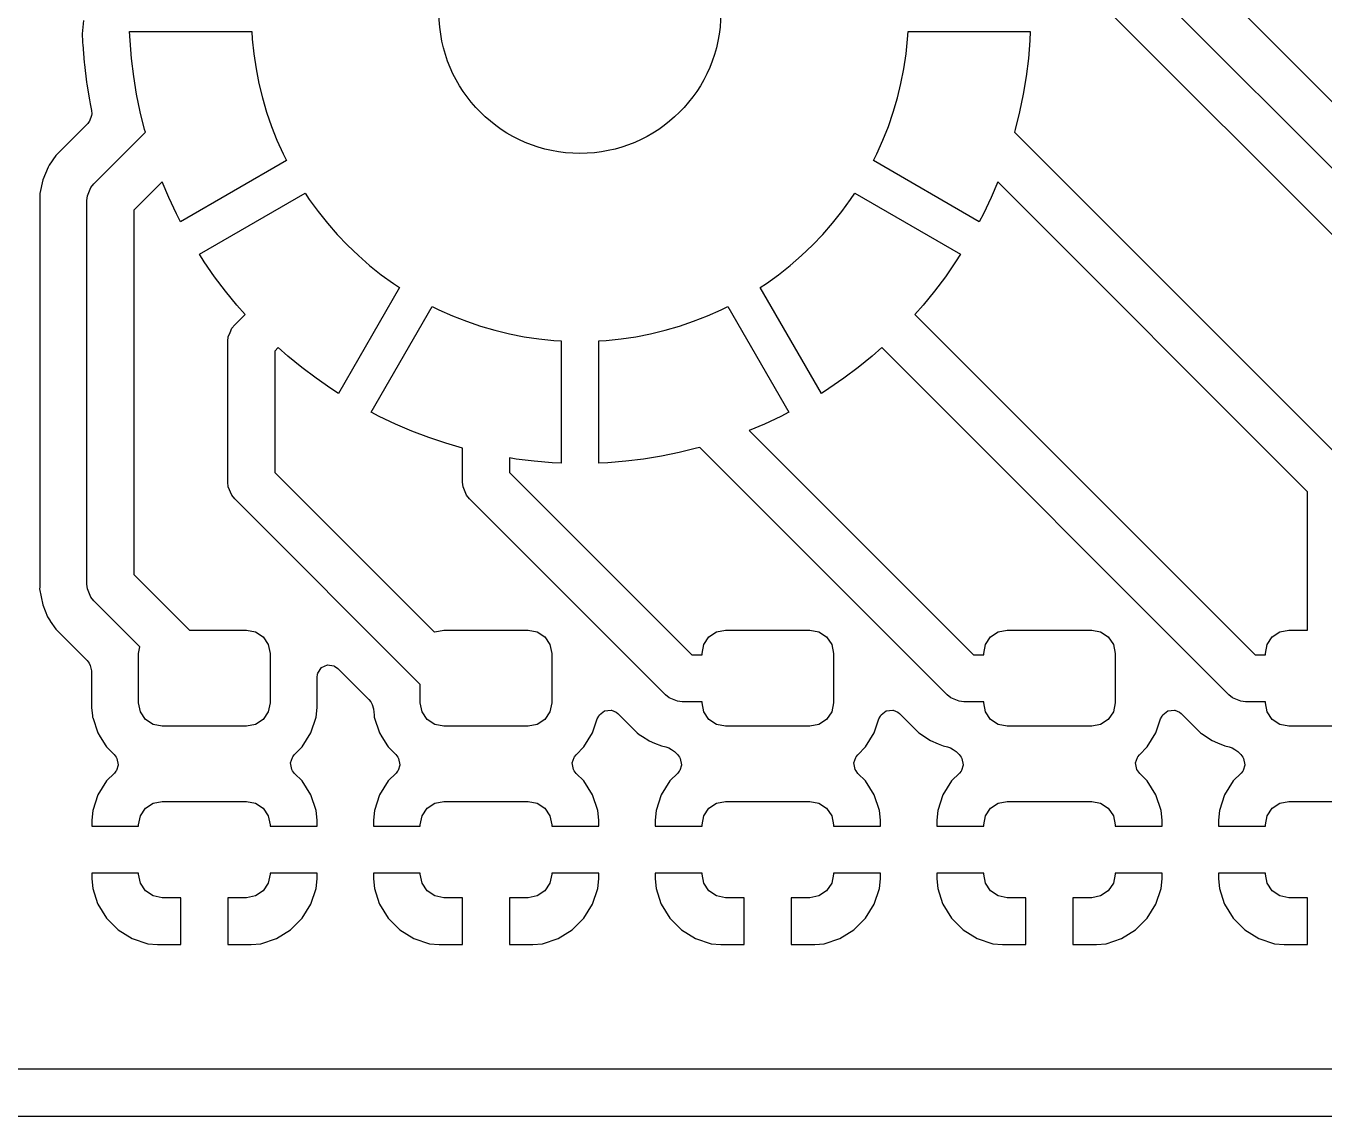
# Model space of a CAD drawing. Header units: millimetres. Extents: x 117.1 to 182.9, y -117.9 to -82.1.
# Drawn here: x 134.1 to 147.92, y -99.75 to -88.14 of the extents above; entities that cross this region are included whole.
import ezdxf

# ---------------------------------------------------------------- set-up
doc = ezdxf.new("R2010")
doc.units = ezdxf.units.MM
for name, color, linetype, lineweight, true_color in [('cut_in', 5, 'CONTINUOUS', 25, 0x0000ff), ('cut_out', 174, 'CONTINUOUS', 25, 0x000080), ('trace_in', 6, 'CONTINUOUS', 25, 0xff00ff), ('trace_out', 214, 'CONTINUOUS', 25, 0x800080)]:
    doc.layers.add(name, color=color, linetype=linetype, lineweight=lineweight, true_color=true_color)

msp = doc.modelspace()

# ---------------------------------------------------------------- linework, layer by layer
at = {"layer": 'cut_in'}
msp.add_circle((140, -88), 1.5, dxfattribs=at)
at = {"layer": 'cut_out'}
msp.add_arc((130, -85), 4.1, -149.9999989, 0, dxfattribs=at)
at = {"layer": 'trace_in', "linetype": 'CONTINUOUS'}
for p, q in [((135.3, -97.1625), (134.800001, -97.1625)), ((134.800001, -97.1625), (134.800001, -97.224995)), ((135.3, -97.175), (135.3, -97.1625)), ((135.31903, -97.270671), (135.3, -97.175)), ((136.7, -97.175), (136.68097, -97.270671)), ((137.2, -97.1625), (136.7, -97.1625)), ((136.7, -97.1625), (136.7, -97.175)), ((137.2, -97.224973), (137.2, -97.1625)), ((138.3, -97.1625), (137.800001, -97.1625)), ((137.800001, -97.1625), (137.800001, -97.224995)), ((138.3, -97.175), (138.3, -97.1625)), ((138.31903, -97.270671), (138.3, -97.175)), ((139.7, -97.175), (139.68097, -97.270671)), ((140.2, -97.1625), (139.7, -97.1625)), ((139.7, -97.1625), (139.7, -97.175)), ((140.2, -97.224973), (140.2, -97.1625)), ((141.3, -97.1625), (140.800001, -97.1625)), ((140.800001, -97.1625), (140.800001, -97.224995)), ((141.3, -97.175), (141.3, -97.1625)), ((141.31903, -97.270671), (141.3, -97.175)), ((142.7, -97.175), (142.68097, -97.270671)), ((143.2, -97.1625), (142.7, -97.1625)), ((142.7, -97.1625), (142.7, -97.175)), ((143.2, -97.224973), (143.2, -97.1625)), ((144.3, -97.1625), (143.800001, -97.1625)), ((143.800001, -97.1625), (143.800001, -97.224995)), ((144.3, -97.175), (144.3, -97.1625)), ((144.31903, -97.270671), (144.3, -97.175)), ((145.7, -97.175), (145.68097, -97.270671)), ((146.2, -97.1625), (145.7, -97.1625)), ((145.7, -97.1625), (145.7, -97.175)), ((146.2, -97.224973), (146.2, -97.1625)), ((147.3, -97.1625), (146.800001, -97.1625)), ((146.800001, -97.1625), (146.800001, -97.224995)), ((147.3, -97.175), (147.3, -97.1625)), ((147.31903, -97.270671), (147.3, -97.175)), ((134.800001, -97.224995), (134.810493, -97.327694)), ((135.373223, -97.351777), (135.31903, -97.270671)), ((136.68097, -97.270671), (136.626777, -97.351777)), ((137.189506, -97.32769), (137.199998, -97.224995)), ((137.199998, -97.224995), (137.199999, -97.224986)), ((137.199999, -97.224986), (137.2, -97.224973)), ((137.800001, -97.224995), (137.810493, -97.327694)), ((138.373223, -97.351777), (138.31903, -97.270671)), ((139.68097, -97.270671), (139.626777, -97.351777)), ((140.189506, -97.32769), (140.199998, -97.224995)), ((140.199998, -97.224995), (140.199999, -97.224986)), ((140.199999, -97.224986), (140.2, -97.224973)), ((140.800001, -97.224995), (140.810493, -97.327694)), ((141.373223, -97.351777), (141.31903, -97.270671)), ((142.68097, -97.270671), (142.626777, -97.351777)), ((143.189506, -97.32769), (143.199998, -97.224995)), ((143.199998, -97.224995), (143.199999, -97.224986)), ((143.199999, -97.224986), (143.2, -97.224973)), ((143.800001, -97.224995), (143.810493, -97.327694)), ((144.373223, -97.351777), (144.31903, -97.270671)), ((145.68097, -97.270671), (145.626777, -97.351777)), ((146.189506, -97.32769), (146.199998, -97.224995)), ((146.199998, -97.224995), (146.199999, -97.224986)), ((146.199999, -97.224986), (146.2, -97.224973)), ((146.800001, -97.224995), (146.810493, -97.327694)), ((147.373223, -97.351777), (147.31903, -97.270671)), ((134.810493, -97.327694), (134.810494, -97.327696)), ((134.810494, -97.327696), (134.862782, -97.485493)), ((135.454329, -97.40597), (135.373223, -97.351777)), ((135.55, -97.425), (135.454329, -97.40597)), ((135.75, -97.425), (135.55, -97.425)), ((135.75, -97.924998), (135.75, -97.425)), ((136.45, -97.425), (136.25, -97.425)), ((136.25, -97.425), (136.25, -97.924999)), ((136.545671, -97.40597), (136.45, -97.425)), ((136.626777, -97.351777), (136.545671, -97.40597)), ((137.134358, -97.494119), (137.189505, -97.327697)), ((137.189505, -97.327697), (137.189506, -97.32769)), ((137.810493, -97.327694), (137.810494, -97.327696)), ((137.810494, -97.327696), (137.862782, -97.485493)), ((138.454329, -97.40597), (138.373223, -97.351777)), ((138.55, -97.425), (138.454329, -97.40597)), ((138.75, -97.425), (138.55, -97.425)), ((138.75, -97.924998), (138.75, -97.425)), ((139.45, -97.425), (139.25, -97.425)), ((139.25, -97.425), (139.25, -97.924999)), ((139.545671, -97.40597), (139.45, -97.425)), ((139.626777, -97.351777), (139.545671, -97.40597)), ((140.134358, -97.494119), (140.189505, -97.327697)), ((140.189505, -97.327697), (140.189506, -97.32769)), ((140.810493, -97.327694), (140.810494, -97.327696)), ((140.810494, -97.327696), (140.862782, -97.485493)), ((141.454329, -97.40597), (141.373223, -97.351777)), ((141.55, -97.425), (141.454329, -97.40597)), ((141.75, -97.425), (141.55, -97.425)), ((141.75, -97.924998), (141.75, -97.425)), ((142.45, -97.425), (142.25, -97.425)), ((142.25, -97.425), (142.25, -97.924999)), ((142.545671, -97.40597), (142.45, -97.425)), ((142.626777, -97.351777), (142.545671, -97.40597)), ((143.134358, -97.494119), (143.189505, -97.327697)), ((143.189505, -97.327697), (143.189506, -97.32769)), ((143.810493, -97.327694), (143.810494, -97.327696)), ((143.810494, -97.327696), (143.862782, -97.485493)), ((144.454329, -97.40597), (144.373223, -97.351777)), ((144.55, -97.425), (144.454329, -97.40597)), ((144.75, -97.425), (144.55, -97.425)), ((144.75, -97.924998), (144.75, -97.425)), ((145.45, -97.425), (145.25, -97.425)), ((145.25, -97.425), (145.25, -97.924999)), ((145.545671, -97.40597), (145.45, -97.425)), ((145.626777, -97.351777), (145.545671, -97.40597)), ((146.134358, -97.494119), (146.189505, -97.327697)), ((146.189505, -97.327697), (146.189506, -97.32769)), ((146.810493, -97.327694), (146.810494, -97.327696)), ((146.810494, -97.327696), (146.862782, -97.485493)), ((147.454329, -97.40597), (147.373223, -97.351777)), ((147.55, -97.425), (147.454329, -97.40597)), ((147.75, -97.425), (147.55, -97.425)), ((147.75, -97.924998), (147.75, -97.425)), ((134.862782, -97.485493), (134.865641, -97.494119)), ((134.865641, -97.494119), (134.865643, -97.494124)), ((134.865643, -97.494124), (134.957684, -97.643345)), ((137.042315, -97.643345), (137.134356, -97.494124)), ((137.134356, -97.494124), (137.134358, -97.494119)), ((137.862782, -97.485493), (137.865641, -97.494119)), ((137.865641, -97.494119), (137.865643, -97.494124)), ((137.865643, -97.494124), (137.957684, -97.643345)), ((140.042315, -97.643345), (140.134356, -97.494124)), ((140.134356, -97.494124), (140.134358, -97.494119)), ((140.862782, -97.485493), (140.865641, -97.494119)), ((140.865641, -97.494119), (140.865643, -97.494124)), ((140.865643, -97.494124), (140.957684, -97.643345)), ((143.042315, -97.643345), (143.134356, -97.494124)), ((143.134356, -97.494124), (143.134358, -97.494119)), ((143.862782, -97.485493), (143.865641, -97.494119)), ((143.865641, -97.494119), (143.865643, -97.494124)), ((143.865643, -97.494124), (143.957684, -97.643345)), ((146.042315, -97.643345), (146.134356, -97.494124)), ((146.134356, -97.494124), (146.134358, -97.494119)), ((146.862782, -97.485493), (146.865641, -97.494119)), ((146.865641, -97.494119), (146.865643, -97.494124)), ((146.865643, -97.494124), (146.957684, -97.643345)), ((134.957684, -97.643345), (135.081654, -97.767315)), ((136.918345, -97.767315), (137.042315, -97.643345)), ((137.957684, -97.643345), (138.081654, -97.767315)), ((139.918345, -97.767315), (140.042315, -97.643345)), ((140.957684, -97.643345), (141.081654, -97.767315)), ((142.918345, -97.767315), (143.042315, -97.643345)), ((143.957684, -97.643345), (144.081654, -97.767315)), ((145.918345, -97.767315), (146.042315, -97.643345)), ((146.957684, -97.643345), (147.081654, -97.767315)), ((135.081654, -97.767315), (135.230875, -97.859356)), ((135.230875, -97.859356), (135.23088, -97.859358)), ((135.23088, -97.859358), (135.397299, -97.914504)), ((136.602697, -97.914505), (136.769119, -97.859358)), ((136.769119, -97.859358), (136.769124, -97.859356)), ((136.769124, -97.859356), (136.918345, -97.767315)), ((138.081654, -97.767315), (138.230875, -97.859356)), ((138.230875, -97.859356), (138.23088, -97.859358)), ((138.23088, -97.859358), (138.397299, -97.914504)), ((139.602697, -97.914505), (139.769119, -97.859358)), ((139.769119, -97.859358), (139.769124, -97.859356)), ((139.769124, -97.859356), (139.918345, -97.767315)), ((141.081654, -97.767315), (141.230875, -97.859356)), ((141.230875, -97.859356), (141.23088, -97.859358)), ((141.23088, -97.859358), (141.397299, -97.914504)), ((142.602697, -97.914505), (142.769119, -97.859358)), ((142.769119, -97.859358), (142.769124, -97.859356)), ((142.769124, -97.859356), (142.918345, -97.767315)), ((144.081654, -97.767315), (144.230875, -97.859356)), ((144.230875, -97.859356), (144.23088, -97.859358)), ((144.23088, -97.859358), (144.397299, -97.914504)), ((145.602697, -97.914505), (145.769119, -97.859358)), ((145.769119, -97.859358), (145.769124, -97.859356)), ((145.769124, -97.859356), (145.918345, -97.767315)), ((147.081654, -97.767315), (147.230875, -97.859356)), ((147.230875, -97.859356), (147.23088, -97.859358)), ((147.23088, -97.859358), (147.397299, -97.914504)), ((135.397299, -97.914504), (135.3973, -97.914504)), ((135.3973, -97.914504), (135.397302, -97.914505)), ((135.397302, -97.914505), (135.397309, -97.914506)), ((135.397309, -97.914506), (135.500019, -97.924999)), ((135.500019, -97.924999), (135.749999, -97.924999)), ((135.749999, -97.924999), (135.75, -97.924998)), ((136.25, -97.924999), (136.49996, -97.924999)), ((136.49996, -97.924999), (136.499972, -97.924999)), ((136.499972, -97.924999), (136.499986, -97.924998)), ((136.499986, -97.924998), (136.602697, -97.914505)), ((138.397299, -97.914504), (138.3973, -97.914504)), ((138.3973, -97.914504), (138.397302, -97.914505)), ((138.397302, -97.914505), (138.397309, -97.914506)), ((138.397309, -97.914506), (138.500019, -97.924999)), ((138.500019, -97.924999), (138.749999, -97.924999)), ((138.749999, -97.924999), (138.75, -97.924998)), ((139.25, -97.924999), (139.49996, -97.924999)), ((139.49996, -97.924999), (139.499972, -97.924999)), ((139.499972, -97.924999), (139.499986, -97.924998)), ((139.499986, -97.924998), (139.602697, -97.914505)), ((141.397299, -97.914504), (141.3973, -97.914504)), ((141.3973, -97.914504), (141.397302, -97.914505)), ((141.397302, -97.914505), (141.397309, -97.914506)), ((141.397309, -97.914506), (141.500019, -97.924999)), ((141.500019, -97.924999), (141.749999, -97.924999)), ((141.749999, -97.924999), (141.75, -97.924998)), ((142.25, -97.924999), (142.49996, -97.924999)), ((142.49996, -97.924999), (142.499972, -97.924999)), ((142.499972, -97.924999), (142.499986, -97.924998)), ((142.499986, -97.924998), (142.602697, -97.914505)), ((144.397299, -97.914504), (144.3973, -97.914504)), ((144.3973, -97.914504), (144.397302, -97.914505)), ((144.397302, -97.914505), (144.397309, -97.914506)), ((144.397309, -97.914506), (144.500019, -97.924999)), ((144.500019, -97.924999), (144.749999, -97.924999)), ((144.749999, -97.924999), (144.75, -97.924998)), ((145.25, -97.924999), (145.49996, -97.924999)), ((145.49996, -97.924999), (145.499972, -97.924999)), ((145.499972, -97.924999), (145.499986, -97.924998)), ((145.499986, -97.924998), (145.602697, -97.914505)), ((147.397299, -97.914504), (147.3973, -97.914504)), ((147.3973, -97.914504), (147.397302, -97.914505)), ((147.397302, -97.914505), (147.397309, -97.914506)), ((147.397309, -97.914506), (147.500019, -97.924999)), ((147.500019, -97.924999), (147.749999, -97.924999)), ((147.749999, -97.924999), (147.75, -97.924998))]:
    msp.add_line(p, q, dxfattribs=at)
at = {"layer": 'trace_out', "linetype": 'CONTINUOUS'}
for p, q in [((148.513039, -89.451671), (144.818834, -85.757466)), ((144.370757, -86.017203), (149.176777, -90.823223)), ((148.75, -91.103554), (144.706275, -87.059829)), ((134.713055, -88.082097), (134.69921, -88.225298)), ((135.208625, -88.297802), (135.204168, -88.201848)), ((135.204168, -88.201848), (136.505719, -88.201848)), ((136.505719, -88.201848), (136.510718, -88.281272)), ((143.489301, -88.281273), (143.494281, -88.201848)), ((143.494281, -88.201848), (144.795832, -88.201848)), ((144.795832, -88.201848), (144.791355, -88.297801)), ((134.69921, -88.225298), (134.69921, -88.225299)), ((134.69921, -88.225299), (134.703243, -88.312109)), ((134.703243, -88.312109), (134.703666, -88.321222)), ((134.703666, -88.321222), (134.703919, -88.325154)), ((134.703919, -88.325154), (134.704814, -88.339093)), ((134.704814, -88.339093), (134.72049, -88.530524)), ((135.224305, -88.489273), (135.208625, -88.297802)), ((136.510718, -88.281272), (136.527029, -88.439593)), ((143.47299, -88.439596), (143.489301, -88.281273)), ((144.791355, -88.297801), (144.775674, -88.489271)), ((136.527029, -88.439593), (136.550519, -88.59701)), ((143.449499, -88.597013), (143.47299, -88.439596)), ((134.72049, -88.530524), (134.722545, -88.550663)), ((134.722545, -88.550663), (134.745873, -88.741347)), ((135.247634, -88.679964), (135.224305, -88.489273)), ((136.550519, -88.59701), (136.581141, -88.753196)), ((143.418877, -88.7532), (143.449499, -88.597013)), ((144.775674, -88.489271), (144.752346, -88.679961)), ((134.745873, -88.741347), (134.74873, -88.761371)), ((135.278573, -88.869569), (135.247634, -88.679964)), ((136.581141, -88.753196), (136.618831, -88.907828)), ((143.381187, -88.907833), (143.418877, -88.7532)), ((144.752346, -88.679961), (144.721406, -88.869565)), ((134.74873, -88.761371), (134.775828, -88.927427)), ((135.317075, -89.057783), (135.278573, -88.869569)), ((144.721406, -88.869565), (144.682905, -89.057779)), ((134.775828, -88.927427), (134.779671, -88.950981)), ((134.779671, -88.950981), (134.783285, -88.970643)), ((134.783285, -88.970643), (134.783349, -88.970988)), ((134.783349, -88.970988), (134.797703, -89.041155)), ((136.618831, -88.907828), (136.663511, -89.060588)), ((143.336507, -89.060594), (143.381187, -88.907833)), ((134.77454, -89.160308), (134.75832, -89.180309)), ((134.778378, -89.154416), (134.77454, -89.160308)), ((134.798041, -89.097119), (134.778378, -89.154416)), ((134.797703, -89.041155), (134.799783, -89.076389)), ((134.799783, -89.076389), (134.798041, -89.097119)), ((135.363076, -89.244307), (135.317075, -89.057783)), ((136.663511, -89.060588), (136.715088, -89.211158)), ((143.284929, -89.211165), (143.336507, -89.060594)), ((144.682905, -89.057779), (144.636905, -89.244302)), ((134.75832, -89.180309), (134.41705, -89.521581)), ((134.823223, -89.823223), (135.371846, -89.2746)), ((135.371846, -89.2746), (135.363076, -89.244307)), ((136.715088, -89.211158), (136.773457, -89.359229)), ((143.22656, -89.359236), (143.284929, -89.211165)), ((144.636905, -89.244302), (144.628137, -89.274583)), ((144.628137, -89.274583), (148.176777, -92.823223)), ((136.773457, -89.359229), (136.838496, -89.504493)), ((143.161521, -89.504501), (143.22656, -89.359236)), ((134.417046, -89.521584), (134.347594, -89.625526)), ((134.41705, -89.521581), (134.417046, -89.521584)), ((136.873864, -89.575783), (135.746688, -90.226559)), ((136.838496, -89.504493), (136.873864, -89.575783)), ((143.126136, -89.575783), (143.161521, -89.504501)), ((144.253312, -90.226559), (143.126136, -89.575783)), ((134.334913, -89.644507), (134.278347, -89.781072)), ((134.347529, -89.625627), (134.334913, -89.644507)), ((134.347594, -89.625526), (134.347529, -89.625627)), ((134.278338, -89.781098), (134.2495, -89.926076)), ((134.278341, -89.781087), (134.278338, -89.781098)), ((134.278347, -89.781072), (134.278341, -89.781087)), ((134.792137, -89.861102), (134.823223, -89.823223)), ((135.550504, -89.803048), (135.25, -90.103553)), ((135.620428, -89.967566), (135.550504, -89.803048)), ((144.449479, -89.803033), (144.379554, -89.967558)), ((147.75, -93.103554), (144.449479, -89.803033)), ((134.2495, -89.926076), (134.2495, -94.117051)), ((134.75, -90), (134.754804, -89.951227)), ((134.754804, -89.951227), (134.792133, -89.861107)), ((134.792133, -89.861107), (134.792137, -89.861102)), ((135.702587, -90.141224), (135.620428, -89.967566)), ((135.946688, -90.572969), (137.073864, -89.922194)), ((137.073864, -89.922194), (137.117904, -89.988479)), ((137.117904, -89.988479), (137.211187, -90.117437)), ((142.788801, -90.117428), (142.882084, -89.988471)), ((142.882084, -89.988471), (142.926136, -89.922194)), ((142.926136, -89.922194), (144.053312, -90.572969)), ((144.379554, -89.967558), (144.297395, -90.141214)), ((134.75, -94.0875), (134.75, -90)), ((135.25, -90.103553), (135.25, -93.983946)), ((137.211187, -90.117437), (137.310236, -90.242022)), ((142.689753, -90.242012), (142.788801, -90.117428)), ((135.746688, -90.226559), (135.702587, -90.141224)), ((137.310236, -90.242022), (137.414846, -90.361975)), ((142.585143, -90.361965), (142.689753, -90.242012)), ((144.297395, -90.141214), (144.253312, -90.226559)), ((137.414846, -90.361975), (137.5248, -90.477049)), ((142.475189, -90.477038), (142.585143, -90.361965)), ((137.5248, -90.477049), (137.639872, -90.587006)), ((142.360118, -90.586995), (142.475189, -90.477038)), ((135.998554, -90.65382), (135.946688, -90.572969)), ((136.107866, -90.8118), (135.998554, -90.65382)), ((137.639872, -90.587006), (137.759823, -90.691618)), ((142.240167, -90.691606), (142.360118, -90.586995)), ((144.001459, -90.653829), (143.892147, -90.81181)), ((144.053312, -90.572969), (144.001459, -90.653829)), ((136.223411, -90.965281), (136.107866, -90.8118)), ((137.759823, -90.691618), (137.884405, -90.790669)), ((137.884405, -90.790669), (138.013362, -90.883955)), ((141.98663, -90.883943), (142.115586, -90.790658)), ((142.115586, -90.790658), (142.240167, -90.691606)), ((143.892147, -90.81181), (143.776602, -90.965291)), ((136.345005, -91.114015), (136.223411, -90.965281)), ((138.079654, -90.927984), (137.428879, -92.05516)), ((138.013362, -90.883955), (138.079654, -90.927984)), ((141.920346, -90.927984), (141.98663, -90.883943)), ((142.571121, -92.05516), (141.920346, -90.927984)), ((143.776602, -90.965291), (143.655008, -91.114025)), ((136.323224, -91.323222), (136.433084, -91.213361)), ((136.433084, -91.213361), (136.345005, -91.114015)), ((137.775289, -92.25516), (138.426065, -91.127984)), ((138.426065, -91.127984), (138.497347, -91.163367)), ((138.497347, -91.163367), (138.642613, -91.228404)), ((138.642613, -91.228404), (138.790685, -91.28677)), ((141.209317, -91.286775), (141.357389, -91.228409)), ((141.357389, -91.228409), (141.502655, -91.163372)), ((141.502655, -91.163372), (141.573935, -91.127984)), ((141.573935, -91.127984), (142.224711, -92.25516)), ((143.655008, -91.114025), (143.566927, -91.213373)), ((143.566927, -91.213373), (147.191053, -94.8375)), ((136.273586, -91.405885), (136.292134, -91.361107)), ((136.292134, -91.361107), (136.292179, -91.361051)), ((136.292179, -91.361051), (136.292194, -91.361017)), ((136.292194, -91.361017), (136.29227, -91.36094)), ((136.29227, -91.36094), (136.323224, -91.323222)), ((138.790685, -91.28677), (138.941256, -91.338345)), ((138.941256, -91.338345), (139.094017, -91.383023)), ((140.905985, -91.383028), (141.058745, -91.33835)), ((141.058745, -91.33835), (141.209317, -91.286775)), ((136.25, -91.502227), (136.250001, -91.499892)), ((136.250005, -91.50228), (136.25, -91.502227)), ((136.25, -91.502334), (136.250005, -91.50228)), ((136.25, -93), (136.25, -91.502334)), ((136.250001, -91.499892), (136.254805, -91.451329)), ((136.254805, -91.451227), (136.254818, -91.451193)), ((136.254805, -91.451329), (136.254805, -91.451227)), ((136.254818, -91.451193), (136.254826, -91.451121)), ((136.254826, -91.451121), (136.273586, -91.405885)), ((139.094017, -91.383023), (139.24865, -91.42071)), ((139.24865, -91.42071), (139.404837, -91.451329)), ((139.404837, -91.451329), (139.562254, -91.474818)), ((139.562254, -91.474818), (139.720576, -91.491126)), ((139.720576, -91.491126), (139.8, -91.496129)), ((139.8, -91.496129), (139.8, -92.79768)), ((140.2, -91.496129), (140.279424, -91.491131)), ((140.2, -92.79768), (140.2, -91.496129)), ((140.279424, -91.491131), (140.437747, -91.474823)), ((140.437747, -91.474823), (140.595164, -91.451335)), ((140.595164, -91.451335), (140.751351, -91.420715)), ((140.751351, -91.420715), (140.905985, -91.383028)), ((136.786524, -91.567029), (136.75, -91.603553)), ((136.75, -91.603553), (136.75, -92.896446)), ((136.88783, -91.656849), (136.786524, -91.567029)), ((137.036563, -91.778445), (136.88783, -91.656849)), ((143.11218, -91.656861), (142.963447, -91.778457)), ((143.213486, -91.56704), (143.11218, -91.656861)), ((146.910724, -95.264277), (143.213486, -91.56704)), ((137.190041, -91.893992), (137.036563, -91.778445)), ((142.963447, -91.778457), (142.809968, -91.894005)), ((137.34802, -92.003306), (137.190041, -91.893992)), ((142.809968, -91.894005), (142.651989, -92.00332)), ((137.428879, -92.05516), (137.34802, -92.003306)), ((142.651989, -92.00332), (142.571121, -92.05516)), ((137.860622, -92.299265), (137.775289, -92.25516)), ((138.034281, -92.381422), (137.860622, -92.299265)), ((142.139375, -92.29926), (141.965717, -92.381417)), ((142.224711, -92.25516), (142.139375, -92.29926)), ((138.211087, -92.456565), (138.034281, -92.381422)), ((138.390759, -92.524574), (138.211087, -92.456565)), ((141.965717, -92.381417), (141.80379, -92.450236)), ((141.80379, -92.450236), (144.191053, -94.8375)), ((138.573008, -92.585339), (138.390759, -92.524574)), ((138.75, -92.63658), (138.573008, -92.585339)), ((138.75, -93), (138.75, -92.63658)), ((139.321885, -92.754199), (139.25, -92.742469)), ((139.25, -92.742469), (139.25, -92.896446)), ((139.512576, -92.777526), (139.321885, -92.754199)), ((140.678114, -92.754194), (140.487424, -92.77752)), ((140.867718, -92.723256), (140.678114, -92.754194)), ((141.055933, -92.684757), (140.867718, -92.723256)), ((141.242457, -92.638759), (141.055933, -92.684757)), ((141.275607, -92.629161), (141.242457, -92.638759)), ((143.910723, -95.264276), (141.275607, -92.629161)), ((136.75, -92.896446), (138.450285, -94.596731)), ((139.25, -92.896446), (141.191054, -94.8375)), ((139.704047, -92.793204), (139.512576, -92.777526)), ((139.8, -92.79768), (139.704047, -92.793204)), ((140.295953, -92.793198), (140.2, -92.79768)), ((140.487424, -92.77752), (140.295953, -92.793198)), ((136.254804, -93.048773), (136.25, -93)), ((138.754804, -93.048773), (138.75, -93)), ((136.292133, -93.138893), (136.254804, -93.048773)), ((136.292137, -93.138897), (136.292133, -93.138893)), ((136.323223, -93.176777), (136.292137, -93.138897)), ((138.3, -95.153554), (136.323223, -93.176777)), ((138.792133, -93.138893), (138.754804, -93.048773)), ((138.792137, -93.138897), (138.792133, -93.138893)), ((138.823223, -93.176777), (138.792137, -93.138897)), ((140.910723, -95.264277), (138.823223, -93.176777)), ((147.75, -94.575), (147.75, -93.103554)), ((135.25, -93.983946), (135.841053, -94.575)), ((134.2495, -94.117051), (134.244237, -94.134971)), ((134.244237, -94.134971), (134.278337, -94.306395)), ((134.754804, -94.136273), (134.75, -94.0875)), ((134.792133, -94.226393), (134.754804, -94.136273)), ((134.792137, -94.226397), (134.792133, -94.226393)), ((134.823223, -94.264277), (134.792137, -94.226397)), ((135.313927, -94.754981), (134.823223, -94.264277)), ((134.278337, -94.306395), (134.278338, -94.306401)), ((134.278338, -94.306401), (134.278345, -94.306422)), ((134.278345, -94.306422), (134.330577, -94.432524)), ((134.330577, -94.432524), (134.33058, -94.43253)), ((134.33058, -94.43253), (134.334915, -94.442994)), ((134.334915, -94.442994), (134.3358, -94.444317)), ((134.3358, -94.444317), (134.335806, -94.444337)), ((134.335806, -94.444337), (134.335811, -94.444334)), ((134.335811, -94.444334), (134.358583, -94.478416)), ((134.358583, -94.478416), (134.358976, -94.479005)), ((134.358976, -94.479005), (134.35899, -94.479027)), ((134.35899, -94.479027), (134.417047, -94.565915)), ((134.417047, -94.565915), (134.417049, -94.565918)), ((134.417049, -94.565918), (134.417052, -94.565921)), ((134.417052, -94.565921), (134.750573, -94.899441)), ((135.841053, -94.575), (136.45, -94.575)), ((136.45, -94.575), (136.545671, -94.59403)), ((136.545671, -94.59403), (136.626777, -94.648223)), ((136.626777, -94.648223), (136.68097, -94.729329)), ((138.450285, -94.596731), (138.454329, -94.59403)), ((138.454329, -94.59403), (138.55, -94.575)), ((138.55, -94.575), (139.45, -94.575)), ((139.45, -94.575), (139.545671, -94.59403)), ((139.545671, -94.59403), (139.626777, -94.648223)), ((139.626777, -94.648223), (139.68097, -94.729329)), ((141.31903, -94.729329), (141.373223, -94.648223)), ((141.373223, -94.648223), (141.454329, -94.59403)), ((141.454329, -94.59403), (141.55, -94.575)), ((141.55, -94.575), (142.45, -94.575)), ((142.45, -94.575), (142.545671, -94.59403)), ((142.545671, -94.59403), (142.626777, -94.648223)), ((142.626777, -94.648223), (142.68097, -94.729329)), ((144.31903, -94.729329), (144.373223, -94.648223)), ((144.373223, -94.648223), (144.454329, -94.59403)), ((144.454329, -94.59403), (144.55, -94.575)), ((144.55, -94.575), (145.45, -94.575)), ((145.45, -94.575), (145.545671, -94.59403)), ((145.545671, -94.59403), (145.626777, -94.648223)), ((145.626777, -94.648223), (145.68097, -94.729329)), ((147.31903, -94.729329), (147.373223, -94.648223)), ((147.373223, -94.648223), (147.454329, -94.59403)), ((147.454329, -94.59403), (147.55, -94.575)), ((147.55, -94.575), (147.75, -94.575)), ((135.3, -94.825), (135.313927, -94.754981)), ((135.3, -95.35), (135.3, -94.825)), ((136.68097, -94.729329), (136.7, -94.825)), ((136.7, -94.825), (136.7, -95.35)), ((139.68097, -94.729329), (139.7, -94.825)), ((139.7, -94.825), (139.7, -95.35)), ((141.191054, -94.8375), (141.3, -94.8375)), ((141.3, -94.825), (141.31903, -94.729329)), ((141.3, -94.8375), (141.3, -94.825)), ((142.68097, -94.729329), (142.7, -94.825)), ((142.7, -94.825), (142.7, -95.35)), ((144.191053, -94.8375), (144.3, -94.8375)), ((144.3, -94.825), (144.31903, -94.729329)), ((144.3, -94.8375), (144.3, -94.825)), ((145.68097, -94.729329), (145.7, -94.825)), ((145.7, -94.825), (145.7, -95.35)), ((147.191053, -94.8375), (147.3, -94.8375)), ((147.3, -94.825), (147.31903, -94.729329)), ((147.3, -94.8375), (147.3, -94.825)), ((134.750573, -94.899441), (134.771722, -94.927692)), ((134.771722, -94.927692), (134.78433, -94.95078)), ((134.78433, -94.95078), (134.7995, -95.01021)), ((137.208706, -95.033275), (137.246475, -94.974498)), ((137.246475, -94.974498), (137.310028, -94.945468)), ((137.310028, -94.945468), (137.379186, -94.955406)), ((137.379186, -94.955406), (137.386179, -94.9586)), ((137.386179, -94.9586), (137.422343, -94.983711)), ((134.7995, -95.01021), (134.7995, -95.400001)), ((137.200499, -95.079054), (137.205519, -95.044129)), ((137.2005, -95.400009), (137.200499, -95.079054)), ((137.205519, -95.044129), (137.208706, -95.033275)), ((137.422343, -94.983711), (137.751245, -95.312613)), ((138.3, -95.35), (138.3, -95.153554)), ((135.31903, -95.445671), (135.3, -95.35)), ((136.7, -95.35), (136.68097, -95.445671)), ((137.751245, -95.312613), (137.772395, -95.340866)), ((137.772395, -95.340866), (137.78632, -95.366367)), ((137.78632, -95.366367), (137.800847, -95.413193)), ((138.31903, -95.445671), (138.3, -95.35)), ((139.7, -95.35), (139.68097, -95.445671)), ((140.948608, -95.295368), (140.910723, -95.264277)), ((140.984098, -95.310068), (140.948608, -95.295368)), ((141.038727, -95.332696), (140.984098, -95.310068)), ((141.0875, -95.3375), (141.038727, -95.332696)), ((141.3, -95.3375), (141.0875, -95.3375)), ((141.3, -95.35), (141.3, -95.3375)), ((141.31903, -95.445671), (141.3, -95.35)), ((142.7, -95.35), (142.68097, -95.445671)), ((143.948602, -95.295362), (143.910723, -95.264276)), ((143.948607, -95.295367), (143.948602, -95.295362)), ((144.038727, -95.332696), (143.948607, -95.295367)), ((144.0875, -95.3375), (144.038727, -95.332696)), ((144.3, -95.3375), (144.0875, -95.3375)), ((144.3, -95.35), (144.3, -95.3375)), ((144.31903, -95.445671), (144.3, -95.35)), ((145.7, -95.35), (145.68097, -95.445671)), ((146.948608, -95.295368), (146.910724, -95.264277)), ((147.038728, -95.332697), (146.948608, -95.295368)), ((147.038737, -95.332697), (147.038728, -95.332697)), ((147.0875, -95.3375), (147.038737, -95.332697)), ((147.3, -95.3375), (147.0875, -95.3375)), ((147.3, -95.35), (147.3, -95.3375)), ((147.31903, -95.445671), (147.3, -95.35)), ((134.7995, -95.400001), (134.7995, -95.400009)), ((134.7995, -95.400009), (134.799503, -95.400045)), ((134.799503, -95.400045), (134.808529, -95.488397)), ((134.808529, -95.488397), (134.81, -95.502796)), ((134.81, -95.502796), (134.810001, -95.502799)), ((134.810001, -95.502799), (134.810655, -95.504773)), ((134.810655, -95.504773), (134.865182, -95.669322)), ((135.373223, -95.526777), (135.31903, -95.445671)), ((135.454329, -95.58097), (135.373223, -95.526777)), ((136.626777, -95.526777), (136.545671, -95.58097)), ((136.68097, -95.445671), (136.626777, -95.526777)), ((137.134814, -95.669334), (137.189999, -95.502797)), ((137.189999, -95.502797), (137.2005, -95.400009)), ((137.800847, -95.413193), (137.804536, -95.449299)), ((137.804536, -95.449299), (137.807539, -95.478702)), ((137.807539, -95.478702), (137.809359, -95.496512)), ((137.809359, -95.496512), (137.80953, -95.499882)), ((137.80953, -95.499882), (137.810001, -95.502801)), ((137.810001, -95.502801), (137.865182, -95.669322)), ((138.373223, -95.526777), (138.31903, -95.445671)), ((138.454329, -95.58097), (138.373223, -95.526777)), ((139.626777, -95.526777), (139.545671, -95.58097)), ((139.68097, -95.445671), (139.626777, -95.526777)), ((140.134814, -95.669334), (140.183736, -95.521694)), ((140.183736, -95.521694), (140.199489, -95.490119)), ((140.199489, -95.490119), (140.207393, -95.478703)), ((140.207393, -95.478703), (140.261738, -95.434793)), ((140.261738, -95.434793), (140.331198, -95.427234)), ((140.331198, -95.427234), (140.3312, -95.427234)), ((140.3312, -95.427234), (140.334674, -95.427856)), ((140.334674, -95.427856), (140.38529, -95.4493)), ((140.38529, -95.4493), (140.386613, -95.450253)), ((140.386613, -95.450253), (140.401817, -95.463185)), ((140.401817, -95.463185), (140.609086, -95.670454)), ((141.373223, -95.526777), (141.31903, -95.445671)), ((141.454329, -95.58097), (141.373223, -95.526777)), ((142.626777, -95.526777), (142.545671, -95.58097)), ((142.68097, -95.445671), (142.626777, -95.526777)), ((143.134814, -95.669334), (143.183737, -95.521691)), ((143.183737, -95.521691), (143.199491, -95.490114)), ((143.199491, -95.490114), (143.207393, -95.478701)), ((143.207393, -95.478701), (143.26174, -95.434791)), ((143.26174, -95.434791), (143.331194, -95.427232)), ((143.331194, -95.427232), (143.334668, -95.427854)), ((143.334668, -95.427854), (143.38529, -95.449299)), ((143.38529, -95.449299), (143.386613, -95.450252)), ((143.386613, -95.450252), (143.401818, -95.463185)), ((143.401818, -95.463185), (143.504548, -95.565915)), ((144.373223, -95.526777), (144.31903, -95.445671)), ((144.454329, -95.58097), (144.373223, -95.526777)), ((145.626777, -95.526777), (145.545671, -95.58097)), ((145.68097, -95.445671), (145.626777, -95.526777)), ((146.134814, -95.669334), (146.183737, -95.521691)), ((146.183737, -95.521691), (146.199491, -95.490114)), ((146.199491, -95.490114), (146.207393, -95.478701)), ((146.207393, -95.478701), (146.26174, -95.434791)), ((146.26174, -95.434791), (146.331194, -95.427232)), ((146.331194, -95.427232), (146.334668, -95.427854)), ((146.334668, -95.427854), (146.38529, -95.449299)), ((146.38529, -95.449299), (146.386613, -95.450252)), ((146.386613, -95.450252), (146.401817, -95.463184)), ((146.401817, -95.463184), (146.609081, -95.670449)), ((147.373223, -95.526777), (147.31903, -95.445671)), ((147.454329, -95.58097), (147.373223, -95.526777)), ((135.55, -95.6), (135.454329, -95.58097)), ((136.45, -95.6), (135.55, -95.6)), ((136.545671, -95.58097), (136.45, -95.6)), ((138.55, -95.6), (138.454329, -95.58097)), ((139.45, -95.6), (138.55, -95.6)), ((139.545671, -95.58097), (139.45, -95.6)), ((141.55, -95.6), (141.454329, -95.58097)), ((142.45, -95.6), (141.55, -95.6)), ((142.545671, -95.58097), (142.45, -95.6)), ((143.504548, -95.565915), (143.504549, -95.565916)), ((143.504549, -95.565916), (143.580746, -95.642113)), ((143.580746, -95.642113), (143.607955, -95.669322)), ((144.55, -95.6), (144.454329, -95.58097)), ((145.45, -95.6), (144.55, -95.6)), ((145.545671, -95.58097), (145.45, -95.6)), ((147.55, -95.6), (147.454329, -95.58097)), ((148.45, -95.6), (147.55, -95.6)), ((134.865182, -95.669322), (134.865185, -95.669333)), ((134.865185, -95.669333), (134.865877, -95.670455)), ((134.865877, -95.670455), (134.891811, -95.7125)), ((134.891811, -95.7125), (134.95143, -95.809159)), ((137.042712, -95.818656), (137.134814, -95.669334)), ((137.865182, -95.669322), (137.865185, -95.669333)), ((137.865185, -95.669333), (137.865877, -95.670455)), ((137.865877, -95.670455), (137.891811, -95.7125)), ((137.891811, -95.7125), (137.95143, -95.809159)), ((140.042712, -95.818656), (140.134814, -95.669334)), ((140.609086, -95.670454), (140.632107, -95.685835)), ((140.632107, -95.685835), (140.666642, -95.70891)), ((140.666642, -95.70891), (140.732005, -95.752584)), ((140.732005, -95.752584), (140.733026, -95.753266)), ((140.733026, -95.753266), (140.737618, -95.754909)), ((140.737618, -95.754909), (140.793488, -95.778051)), ((140.793488, -95.778051), (140.868587, -95.809158)), ((143.042712, -95.818656), (143.134814, -95.669334)), ((143.607955, -95.669322), (143.609087, -95.670454)), ((143.609087, -95.670454), (143.609089, -95.670455)), ((143.609089, -95.670455), (143.731981, -95.752569)), ((143.731981, -95.752569), (143.731985, -95.752571)), ((143.731985, -95.752571), (143.731998, -95.75258)), ((143.731998, -95.75258), (143.732011, -95.752587)), ((143.732011, -95.752587), (143.732013, -95.752587)), ((143.732013, -95.752587), (143.732017, -95.75259)), ((143.732017, -95.75259), (143.814655, -95.786819)), ((143.814655, -95.786819), (143.868582, -95.809156)), ((146.042712, -95.818656), (146.134814, -95.669334)), ((146.609081, -95.670449), (146.609083, -95.670451)), ((146.609083, -95.670451), (146.61831, -95.676616)), ((146.61831, -95.676616), (146.618314, -95.676619)), ((146.618314, -95.676619), (146.618313, -95.676619)), ((146.618313, -95.676619), (146.63581, -95.68831)), ((146.63581, -95.68831), (146.63582, -95.688315)), ((146.63582, -95.688315), (146.639601, -95.690842)), ((146.639601, -95.690842), (146.732005, -95.752584)), ((146.732005, -95.752584), (146.78858, -95.776018)), ((146.78858, -95.776018), (146.868588, -95.809159)), ((134.95143, -95.809159), (134.957288, -95.818656)), ((134.957288, -95.818656), (135.038696, -95.900064)), ((135.038696, -95.900064), (135.059848, -95.92832)), ((135.059848, -95.92832), (135.06734, -95.942041)), ((135.06734, -95.942041), (135.082192, -96.010301)), ((136.917935, -95.988595), (136.937299, -95.930402)), ((136.937299, -95.930402), (136.941483, -95.92389)), ((136.941483, -95.92389), (136.958118, -95.903249)), ((136.958118, -95.903249), (137.042709, -95.818659)), ((137.042709, -95.818658), (137.042712, -95.818656)), ((137.042709, -95.818659), (137.042709, -95.818658)), ((137.95143, -95.809159), (137.957288, -95.818656)), ((137.957288, -95.818656), (138.038696, -95.900064)), ((138.038696, -95.900064), (138.059848, -95.92832)), ((138.059848, -95.92832), (138.06734, -95.942041)), ((138.06734, -95.942041), (138.082192, -96.010301)), ((139.917935, -95.988595), (139.937299, -95.930402)), ((139.937299, -95.930402), (139.941483, -95.92389)), ((139.941483, -95.92389), (139.958118, -95.903249)), ((139.958118, -95.903249), (140.042709, -95.818659)), ((140.042709, -95.818658), (140.042712, -95.818656)), ((140.042709, -95.818659), (140.042709, -95.818658)), ((140.868587, -95.809158), (140.913083, -95.818008)), ((140.913083, -95.818008), (140.946363, -95.829749)), ((140.946363, -95.829749), (140.975728, -95.845109)), ((140.975728, -95.845109), (141.005936, -95.867304)), ((141.005936, -95.867304), (141.038696, -95.900064)), ((141.038696, -95.900064), (141.059848, -95.92832)), ((141.059848, -95.92832), (141.06734, -95.942041)), ((141.06734, -95.942041), (141.082192, -96.010301)), ((142.917935, -95.988595), (142.937299, -95.930402)), ((142.937299, -95.930402), (142.941483, -95.92389)), ((142.941483, -95.92389), (142.958118, -95.903249)), ((142.958118, -95.903249), (143.042709, -95.818659)), ((143.042709, -95.818658), (143.042712, -95.818656)), ((143.042709, -95.818659), (143.042709, -95.818658)), ((143.868582, -95.809156), (143.868587, -95.809158)), ((143.868587, -95.809158), (143.913083, -95.818008)), ((143.913083, -95.818008), (143.946363, -95.829749)), ((143.946363, -95.829749), (143.975728, -95.845109)), ((143.975728, -95.845109), (144.005936, -95.867304)), ((144.005936, -95.867304), (144.038696, -95.900064)), ((144.038696, -95.900064), (144.059848, -95.92832)), ((144.059848, -95.92832), (144.06734, -95.942041)), ((144.06734, -95.942041), (144.082192, -96.010301)), ((145.917935, -95.988595), (145.937299, -95.930402)), ((145.937299, -95.930402), (145.941483, -95.92389)), ((145.941483, -95.92389), (145.958118, -95.903249)), ((145.958118, -95.903249), (146.042709, -95.818659)), ((146.042709, -95.818658), (146.042712, -95.818656)), ((146.042709, -95.818659), (146.042709, -95.818658)), ((146.868588, -95.809159), (146.913084, -95.818009)), ((146.913084, -95.818009), (146.946364, -95.82975)), ((146.946364, -95.82975), (146.975729, -95.84511)), ((146.975729, -95.84511), (147.005937, -95.867305)), ((147.005937, -95.867305), (147.038696, -95.900064)), ((147.038696, -95.900064), (147.059848, -95.92832)), ((147.059848, -95.92832), (147.06734, -95.942041)), ((147.06734, -95.942041), (147.082192, -96.010301)), ((135.058511, -96.07682), (135.041877, -96.097462)), ((135.062694, -96.070311), (135.058511, -96.07682)), ((135.082063, -96.012107), (135.062694, -96.070311)), ((135.082192, -96.010301), (135.082063, -96.012107)), ((136.917806, -95.990404), (136.917935, -95.988595)), ((136.932658, -96.058664), (136.917806, -95.990404)), ((136.94015, -96.072385), (136.932658, -96.058664)), ((136.961302, -96.100641), (136.94015, -96.072385)), ((138.058511, -96.07682), (138.041877, -96.097462)), ((138.062694, -96.070311), (138.058511, -96.07682)), ((138.082063, -96.012107), (138.062694, -96.070311)), ((138.082192, -96.010301), (138.082063, -96.012107)), ((139.917806, -95.990404), (139.917935, -95.988595)), ((139.932658, -96.058664), (139.917806, -95.990404)), ((139.94015, -96.072385), (139.932658, -96.058664)), ((139.961302, -96.100641), (139.94015, -96.072385)), ((141.058511, -96.07682), (141.041877, -96.097462)), ((141.062694, -96.070311), (141.058511, -96.07682)), ((141.082063, -96.012107), (141.062694, -96.070311)), ((141.082192, -96.010301), (141.082063, -96.012107)), ((142.917806, -95.990404), (142.917935, -95.988595)), ((142.932658, -96.058664), (142.917806, -95.990404)), ((142.94015, -96.072385), (142.932658, -96.058664)), ((142.961302, -96.100641), (142.94015, -96.072385)), ((144.058511, -96.07682), (144.041877, -96.097462)), ((144.062694, -96.070311), (144.058511, -96.07682)), ((144.082063, -96.012107), (144.062694, -96.070311)), ((144.082192, -96.010301), (144.082063, -96.012107)), ((145.917806, -95.990404), (145.917935, -95.988595)), ((145.932658, -96.058664), (145.917806, -95.990404)), ((145.94015, -96.072385), (145.932658, -96.058664)), ((145.961302, -96.100641), (145.94015, -96.072385)), ((147.058511, -96.07682), (147.041877, -96.097462)), ((147.062694, -96.070311), (147.058511, -96.07682)), ((147.082063, -96.012107), (147.062694, -96.070311)), ((147.082192, -96.010301), (147.082063, -96.012107)), ((134.957682, -96.181657), (134.865646, -96.330871)), ((135.041877, -96.097462), (134.957682, -96.181657)), ((137.042315, -96.181654), (136.961302, -96.100641)), ((137.134356, -96.330875), (137.042315, -96.181654)), ((137.957682, -96.181657), (137.865646, -96.330871)), ((138.041877, -96.097462), (137.957682, -96.181657)), ((140.042315, -96.181654), (139.961302, -96.100641)), ((140.134356, -96.330875), (140.042315, -96.181654)), ((140.957682, -96.181657), (140.865646, -96.330871)), ((141.041877, -96.097462), (140.957682, -96.181657)), ((143.042315, -96.181654), (142.961302, -96.100641)), ((143.134356, -96.330875), (143.042315, -96.181654)), ((143.957682, -96.181657), (143.865646, -96.330871)), ((144.041877, -96.097462), (143.957682, -96.181657)), ((146.042315, -96.181654), (145.961302, -96.100641)), ((146.134356, -96.330875), (146.042315, -96.181654)), ((146.957682, -96.181657), (146.865646, -96.330871)), ((147.041877, -96.097462), (146.957682, -96.181657)), ((134.865638, -96.330888), (134.810494, -96.497299)), ((134.865641, -96.330879), (134.865638, -96.330888)), ((134.865646, -96.330871), (134.865641, -96.330879)), ((137.134358, -96.33088), (137.134356, -96.330875)), ((137.189505, -96.497302), (137.134358, -96.33088)), ((137.865638, -96.330888), (137.810494, -96.497299)), ((137.865641, -96.330879), (137.865638, -96.330888)), ((137.865646, -96.330871), (137.865641, -96.330879)), ((140.134358, -96.33088), (140.134356, -96.330875)), ((140.189505, -96.497302), (140.134358, -96.33088)), ((140.865638, -96.330888), (140.810494, -96.497299)), ((140.865641, -96.330879), (140.865638, -96.330888)), ((140.865646, -96.330871), (140.865641, -96.330879)), ((143.134358, -96.33088), (143.134356, -96.330875)), ((143.189505, -96.497302), (143.134358, -96.33088)), ((143.865638, -96.330888), (143.810494, -96.497299)), ((143.865641, -96.330879), (143.865638, -96.330888)), ((143.865646, -96.330871), (143.865641, -96.330879)), ((146.134358, -96.33088), (146.134356, -96.330875)), ((146.189505, -96.497302), (146.134358, -96.33088)), ((146.865638, -96.330888), (146.810494, -96.497299)), ((146.865641, -96.330879), (146.865638, -96.330888)), ((146.865646, -96.330871), (146.865641, -96.330879)), ((135.31903, -96.554329), (135.373223, -96.473223)), ((135.373223, -96.473223), (135.454329, -96.41903)), ((135.454329, -96.41903), (135.55, -96.4)), ((135.55, -96.4), (136.45, -96.4)), ((136.45, -96.4), (136.545671, -96.41903)), ((136.545671, -96.41903), (136.626777, -96.473223)), ((136.626777, -96.473223), (136.68097, -96.554329)), ((138.31903, -96.554329), (138.373223, -96.473223)), ((138.373223, -96.473223), (138.454329, -96.41903)), ((138.454329, -96.41903), (138.55, -96.4)), ((138.55, -96.4), (139.45, -96.4)), ((139.45, -96.4), (139.545671, -96.41903)), ((139.545671, -96.41903), (139.626777, -96.473223)), ((139.626777, -96.473223), (139.68097, -96.554329)), ((141.31903, -96.554329), (141.373223, -96.473223)), ((141.373223, -96.473223), (141.454329, -96.41903)), ((141.454329, -96.41903), (141.55, -96.4)), ((141.55, -96.4), (142.45, -96.4)), ((142.45, -96.4), (142.545671, -96.41903)), ((142.545671, -96.41903), (142.626777, -96.473223)), ((142.626777, -96.473223), (142.68097, -96.554329)), ((144.31903, -96.554329), (144.373223, -96.473223)), ((144.373223, -96.473223), (144.454329, -96.41903)), ((144.454329, -96.41903), (144.55, -96.4)), ((144.55, -96.4), (145.45, -96.4)), ((145.45, -96.4), (145.545671, -96.41903)), ((145.545671, -96.41903), (145.626777, -96.473223)), ((145.626777, -96.473223), (145.68097, -96.554329)), ((147.31903, -96.554329), (147.373223, -96.473223)), ((147.373223, -96.473223), (147.454329, -96.41903)), ((147.454329, -96.41903), (147.55, -96.4)), ((147.55, -96.4), (148.45, -96.4)), ((134.810493, -96.497304), (134.8, -96.600007)), ((134.8, -96.600007), (134.8, -96.60001)), ((134.8, -96.60001), (134.8, -96.600013)), ((134.8, -96.600013), (134.8, -96.6625)), ((134.810494, -96.497299), (134.810493, -96.497304)), ((135.3, -96.65), (135.31903, -96.554329)), ((136.68097, -96.554329), (136.7, -96.65)), ((137.199998, -96.600013), (137.189505, -96.497302)), ((137.199999, -96.600028), (137.199998, -96.600013)), ((137.199999, -96.6625), (137.199999, -96.600028)), ((137.810493, -96.497304), (137.8, -96.600007)), ((137.8, -96.600007), (137.8, -96.60001)), ((137.8, -96.60001), (137.8, -96.600013)), ((137.8, -96.600013), (137.8, -96.6625)), ((137.810494, -96.497299), (137.810493, -96.497304)), ((138.3, -96.65), (138.31903, -96.554329)), ((139.68097, -96.554329), (139.7, -96.65)), ((140.199998, -96.600013), (140.189505, -96.497302)), ((140.199999, -96.600028), (140.199998, -96.600013)), ((140.199999, -96.6625), (140.199999, -96.600028)), ((140.810493, -96.497304), (140.8, -96.600007)), ((140.8, -96.600007), (140.8, -96.60001)), ((140.8, -96.60001), (140.8, -96.600013)), ((140.8, -96.600013), (140.8, -96.6625)), ((140.810494, -96.497299), (140.810493, -96.497304)), ((141.3, -96.65), (141.31903, -96.554329)), ((142.68097, -96.554329), (142.7, -96.65)), ((143.199998, -96.600013), (143.189505, -96.497302)), ((143.199999, -96.600028), (143.199998, -96.600013)), ((143.199999, -96.6625), (143.199999, -96.600028)), ((143.810493, -96.497304), (143.8, -96.600007)), ((143.8, -96.600007), (143.8, -96.60001)), ((143.8, -96.60001), (143.8, -96.600013)), ((143.8, -96.600013), (143.8, -96.6625)), ((143.810494, -96.497299), (143.810493, -96.497304)), ((144.3, -96.65), (144.31903, -96.554329)), ((145.68097, -96.554329), (145.7, -96.65)), ((146.199998, -96.600013), (146.189505, -96.497302)), ((146.199999, -96.600028), (146.199998, -96.600013)), ((146.199999, -96.6625), (146.199999, -96.600028)), ((146.810493, -96.497304), (146.8, -96.600007)), ((146.8, -96.600007), (146.8, -96.60001)), ((146.8, -96.60001), (146.8, -96.600013)), ((146.8, -96.600013), (146.8, -96.6625)), ((146.810494, -96.497299), (146.810493, -96.497304)), ((147.3, -96.65), (147.31903, -96.554329)), ((134.8, -96.6625), (135.3, -96.6625)), ((135.3, -96.6625), (135.3, -96.65)), ((136.7, -96.65), (136.7, -96.6625)), ((136.7, -96.6625), (137.199999, -96.6625)), ((137.8, -96.6625), (138.3, -96.6625)), ((138.3, -96.6625), (138.3, -96.65)), ((139.7, -96.65), (139.7, -96.6625)), ((139.7, -96.6625), (140.199999, -96.6625)), ((140.8, -96.6625), (141.3, -96.6625)), ((141.3, -96.6625), (141.3, -96.65)), ((142.7, -96.65), (142.7, -96.6625)), ((142.7, -96.6625), (143.199999, -96.6625)), ((143.8, -96.6625), (144.3, -96.6625)), ((144.3, -96.6625), (144.3, -96.65)), ((145.7, -96.65), (145.7, -96.6625)), ((145.7, -96.6625), (146.199999, -96.6625)), ((146.8, -96.6625), (147.3, -96.6625)), ((147.3, -96.6625), (147.3, -96.65)), ((149.534306, -99.2495), (132.380059, -99.2495)), ((132.103553, -99.75), (153.345, -99.75))]:
    msp.add_line(p, q, dxfattribs=at)

doc.saveas('drawing.dxf')
